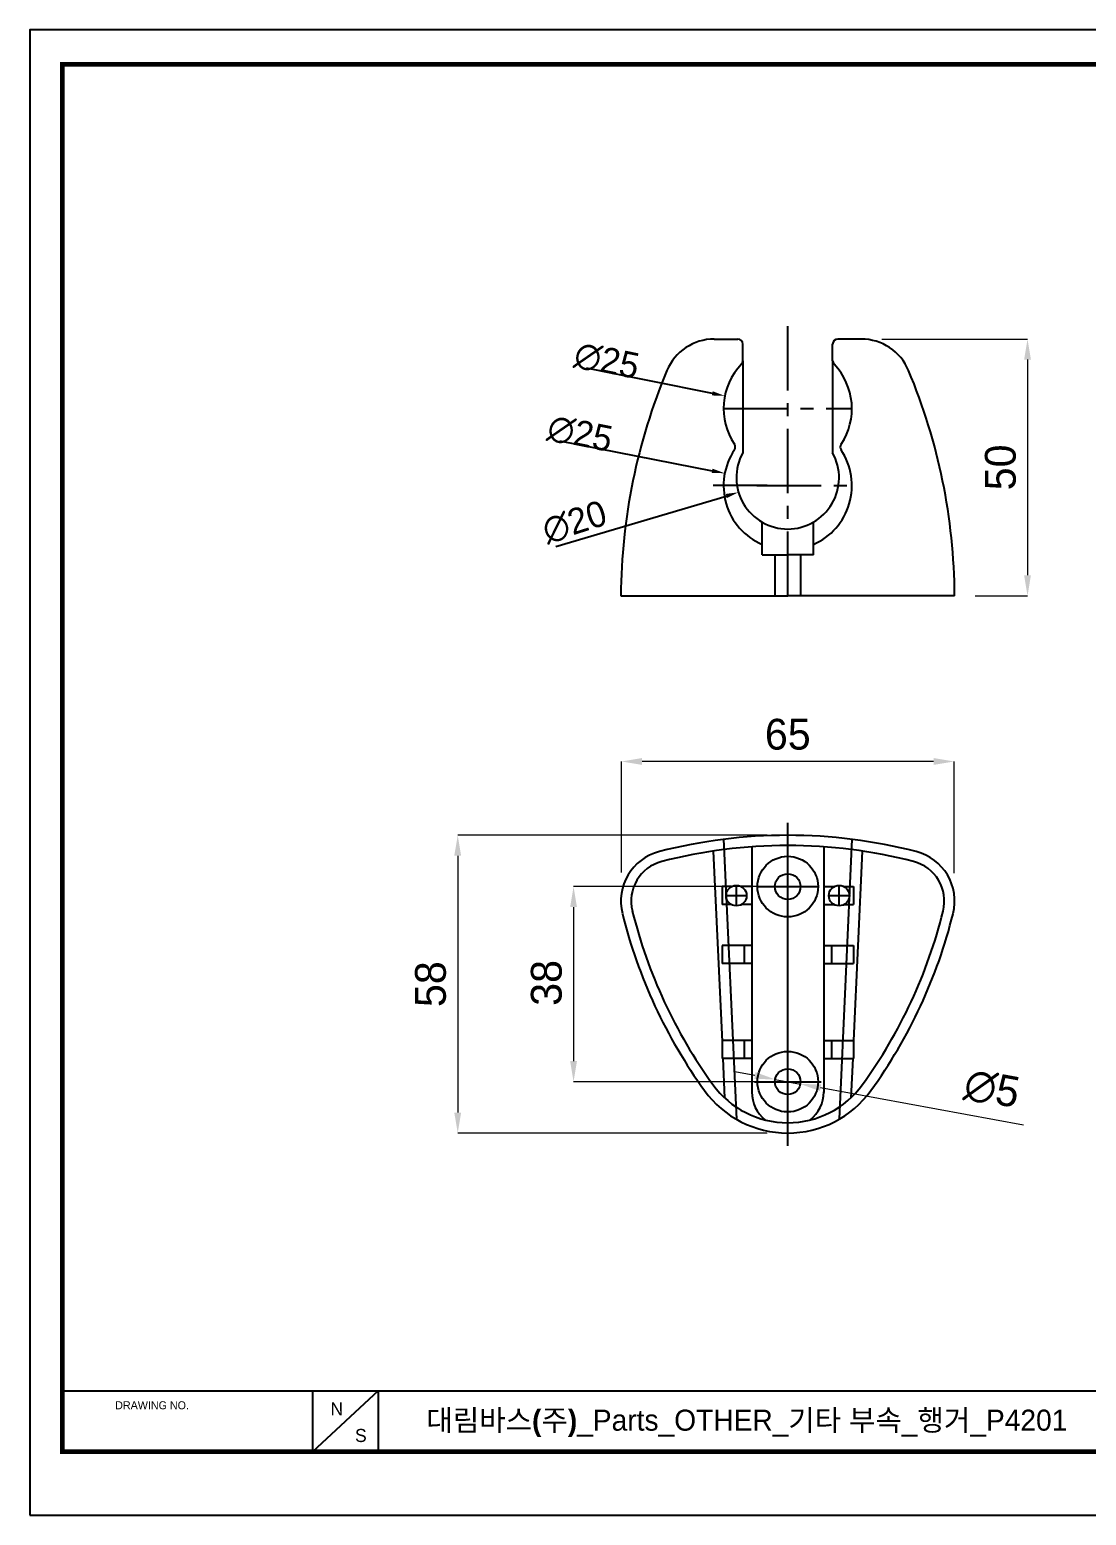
# Model space of a CAD drawing. Extents: x 0 to 395, y 0 to 289.
# Drawn here: x 0 to 205.8, y 0 to 289.4 of the extents above; entities that cross this region are included whole.
import ezdxf

# ---------------------------------------------------------------- set-up
doc = ezdxf.new("R2010")
doc.units = 0
doc.header["$LTSCALE"] = 10
doc.header["$MEASUREMENT"] = 0
doc.header["$PDMODE"] = 3
doc.header["$PDSIZE"] = -10
doc.linetypes.add('CENTER', pattern=[2, 1.25, -0.25, 0.25, -0.25])
doc.layers.get('0').update_dxf_attribs({"linetype": 'CONTINUOUS'})
doc.layers.get('DEFPOINTS').update_dxf_attribs({"linetype": 'CONTINUOUS'})
doc.layers.add('1', color=7, linetype='CONTINUOUS')
doc.layers.add('2', color=2, linetype='CONTINUOUS')
doc.styles.add('Daelim Dimension', font='')
doc.styles.get('Daelim Dimension').set_extended_font_data('나눔고딕')
doc.dimstyles.new('DEFAULT', dxfattribs={"dimscale": 2, "dimtxt": 2, "dimasz": 2, "dimexe": 0, "dimexo": 2, "dimgap": 1, "dimtad": 1, "dimdec": 0, "dimzin": 9, "dimdsep": 46, "dimtxsty": 'Daelim Dimension', "dimcen": 0.5, "dimclrd": 5, "dimclre": 5, "dimclrt": 256, "dimadec": 1, "dimazin": 0, "dimtfac": 1, "dimtdec": 0, "dimtix": 1, "dimtmove": 0, "dimatfit": 3, "dimfxl": 1, "dimtolj": 1, "dimtzin": 1, "dimlwd": 9, "dimlwe": 9, "dimarcsym": 0})

# ---------------------------------------------------------------- blocks, each defined once
blk = doc.blocks.new('*D1')
at = {"color": 5, "lineweight": 9, "ltscale": 0.5, "transparency": 16777216}
for p, q in [((165.93, 229.12), (194.32, 229.12)), ((194.32, 225.12), (194.32, 183.12)), ((184.12, 179.12), (194.32, 179.12))]:
    blk.add_line(p, q, dxfattribs=at)
at = {"color": 5, "ltscale": 0.5, "transparency": 16777216}
for points in [[(193.65, 225.12), (194.98, 225.12), (194.32, 229.12)], [(193.65, 183.12), (194.98, 183.12), (194.32, 179.12)]]:
    blk.add_solid(points, dxfattribs=at)
at = {"layer": 'DEFPOINTS', "color": 0, "ltscale": 0.5, "transparency": 16777216}
for p in [(161.93, 229.12), (180.12, 179.12), (194.32, 179.12)]:
    blk.add_point(p, dxfattribs=at)
at = {"color": 7, "ltscale": 0.5, "transparency": 16777216, "insert": (189.06, 204.12), "char_height": 6, "attachment_point": 5, "rotation": 90, "style": 'Daelim Dimension'}
blk.add_mtext('\\A1;50', dxfattribs=at)
blk = doc.blocks.new('*D2')
at = {"color": 5, "lineweight": 9, "ltscale": 0.5, "transparency": 16777216}
for p, q in [((141.23, 85.64), (137.3, 86.37)), ((145.17, 84.92), (150.08, 84.01)), ((193.53, 75.99), (154.02, 83.29))]:
    blk.add_line(p, q, dxfattribs=at)
at = {"color": 5, "ltscale": 0.5, "transparency": 16777216}
for points in [[(141.35, 86.3), (141.11, 84.99), (145.17, 84.92)], [(154.14, 83.94), (153.89, 82.63), (150.08, 84.01)]]:
    blk.add_solid(points, dxfattribs=at)
at = {"layer": 'DEFPOINTS', "color": 0, "ltscale": 0.5, "transparency": 16777216}
for p in [(145.17, 84.92), (150.08, 84.01)]:
    blk.add_point(p, dxfattribs=at)
at = {"color": 7, "ltscale": 0.5, "transparency": 16777216, "insert": (187.38, 83.06), "char_height": 6, "attachment_point": 5, "rotation": 349.5452, "style": 'Daelim Dimension'}
blk.add_mtext('\\A1;∅5', dxfattribs=at)
blk = doc.blocks.new('*D3')
at = {"color": 5, "lineweight": 9, "ltscale": 0.5, "transparency": 16777216}
for p, q in [((143.62, 122.46), (105.91, 122.46)), ((105.91, 118.46), (105.91, 88.46)), ((143.62, 84.46), (105.91, 84.46))]:
    blk.add_line(p, q, dxfattribs=at)
at = {"color": 5, "ltscale": 0.5, "transparency": 16777216}
for points in [[(105.25, 118.46), (106.58, 118.46), (105.91, 122.46)], [(105.25, 88.46), (106.58, 88.46), (105.91, 84.46)]]:
    blk.add_solid(points, dxfattribs=at)
at = {"layer": 'DEFPOINTS', "color": 0, "ltscale": 0.5, "transparency": 16777216}
for p in [(147.62, 122.46), (105.91, 84.46), (147.62, 84.46)]:
    blk.add_point(p, dxfattribs=at)
at = {"color": 7, "ltscale": 0.5, "transparency": 16777216, "insert": (100.64, 103.7), "char_height": 6, "attachment_point": 5, "rotation": 90, "style": 'Daelim Dimension'}
blk.add_mtext('\\A1;38', dxfattribs=at)
blk = doc.blocks.new('*D0')
at = {"color": 5, "linetype": 'ByBlock', "lineweight": 9, "ltscale": 0.5, "transparency": 16777216}
for p, q in [((115.25, 125.22), (115.25, 146.84)), ((176.01, 146.84), (119.25, 146.84)), ((180.01, 125.1), (180.01, 146.84))]:
    blk.add_line(p, q, dxfattribs=at)
at = {"color": 5, "ltscale": 0.5, "transparency": 16777216}
for points in [[(119.25, 147.51), (119.25, 146.17), (115.25, 146.84)], [(176.01, 147.51), (176.01, 146.17), (180.01, 146.84)]]:
    blk.add_solid(points, dxfattribs=at)
at = {"layer": 'DEFPOINTS', "color": 0, "ltscale": 0.5, "transparency": 16777216}
for p in [(115.25, 146.84), (115.25, 121.22), (180.01, 121.1)]:
    blk.add_point(p, dxfattribs=at)
at = {"color": 7, "ltscale": 0.5, "transparency": 16777216, "insert": (147.63, 152.11), "char_height": 6, "attachment_point": 5, "style": 'Daelim Dimension'}
blk.add_mtext('\\A1;65', dxfattribs=at)
blk = doc.blocks.new('*D4')
at = {"color": 5, "linetype": 'ByBlock', "lineweight": 9, "ltscale": 0.5, "transparency": 16777216}
for p, q in [((143.62, 132.46), (83.35, 132.46)), ((83.35, 128.46), (83.35, 78.46)), ((143.62, 74.46), (83.35, 74.46))]:
    blk.add_line(p, q, dxfattribs=at)
at = {"color": 5, "ltscale": 0.5, "transparency": 16777216}
for points in [[(82.68, 128.46), (84.02, 128.46), (83.35, 132.46)], [(82.68, 78.46), (84.02, 78.46), (83.35, 74.46)]]:
    blk.add_solid(points, dxfattribs=at)
at = {"layer": 'DEFPOINTS', "color": 0, "ltscale": 0.5, "transparency": 16777216}
for p in [(147.62, 132.46), (83.35, 74.46), (147.62, 74.46)]:
    blk.add_point(p, dxfattribs=at)
at = {"color": 7, "ltscale": 0.5, "transparency": 16777216, "insert": (78.08, 103.46), "char_height": 6, "attachment_point": 5, "rotation": 90, "style": 'Daelim Dimension'}
blk.add_mtext('\\A1;58', dxfattribs=at)

msp = doc.modelspace()

# ---------------------------------------------------------------- linework, layer by layer
for p, q in [((133.32, 229.12), (137.87, 229.12)), ((161.93, 229.12), (157.37, 229.12)), ((138.87, 224.91), (138.87, 228.12)), ((156.37, 224.91), (156.37, 228.12)), ((138.87, 224.91), (138.87, 206.96)), ((156.37, 224.91), (156.37, 206.96)), ((142.62, 187.12), (142.62, 193.45)), ((152.62, 187.12), (152.62, 193.45)), ((142.62, 187.12), (147.62, 187.12)), ((152.62, 187.12), (147.62, 187.12)), ((115.12, 179.12), (147.62, 179.12)), ((180.12, 179.12), (147.62, 179.12)), ((133.12, 129.39), (134.82, 92.3)), ((140.62, 130.21), (140.62, 82.34)), ((154.62, 130.21), (154.62, 82.34)), ((162.12, 129.39), (160.43, 92.46)), ((134.82, 122.46), (134.82, 118.96)), ((136.66, 122.46), (134.82, 122.46)), ((140.62, 122.46), (138.59, 122.46)), ((154.62, 122.46), (156.66, 122.46)), ((158.59, 122.46), (160.42, 122.46)), ((160.42, 122.46), (160.42, 118.96)), ((136.66, 118.96), (134.82, 118.96)), ((140.62, 118.96), (138.59, 118.96)), ((154.62, 118.96), (156.66, 118.96)), ((158.59, 118.96), (160.42, 118.96)), ((140.62, 110.96), (134.82, 110.96)), ((134.82, 110.96), (134.82, 107.46)), ((139.12, 110.96), (139.12, 107.46)), ((154.62, 110.96), (160.42, 110.96)), ((156.12, 110.96), (156.12, 107.46)), ((160.42, 110.96), (160.42, 107.46)), ((140.62, 107.46), (134.82, 107.46)), ((154.62, 107.46), (160.42, 107.46)), ((134.82, 92.46), (134.82, 88.96)), ((140.62, 92.46), (134.82, 92.46)), ((139.12, 92.46), (139.12, 88.96)), ((154.62, 92.46), (160.42, 92.46)), ((156.12, 92.46), (156.12, 88.96)), ((160.42, 92.46), (160.42, 88.96)), ((140.62, 88.96), (134.82, 88.96)), ((134.98, 88.96), (135.33, 81.32)), ((154.62, 88.96), (160.42, 88.96)), ((160.27, 88.96), (159.92, 81.32))]:
    msp.add_line(p, q)
at = {"color": 5, "ltscale": 0.5}
for p, q in [((108.37, 223.53), (132.92, 218.55)), ((103.17, 209.29), (132.9, 203.46)), ((102.43, 188.69), (135.64, 198.55))]:
    msp.add_line(p, q, dxfattribs=at)
at = {"color": 5}
msp.add_line((6.35, 24.25), (324.36, 24.25), dxfattribs=at)
at = {"color": 5, "ltscale": 40}
for p, q in [((55.1, 24.25), (55.1, 12.35)), ((55.1, 24.25), (55.1, 12.35)), ((67.83, 24.25), (55.1, 12.35)), ((67.83, 24.25), (55.1, 12.35)), ((67.83, 24.25), (67.83, 12.35)), ((67.83, 24.25), (67.83, 12.35))]:
    msp.add_line(p, q, dxfattribs=at)
at = {"ltscale": 0.5}
msp.add_lwpolyline([(0, 0), (394.94, 0), (394.94, 289.38), (0, 289.38)], close=True, dxfattribs=at)
at = {"color": 5, "linetype": 'ByBlock', "lineweight": 200, "const_width": 0.91}
msp.add_lwpolyline([(6.35, 12.39), (388.55, 12.39), (388.55, 282.66), (6.35, 282.66)], close=True, dxfattribs=at)
for centre, radius in [((147.62, 122.46), 5.9), ((147.62, 122.46), 2.5), ((137.62, 120.71), 2), ((157.62, 120.71), 2), ((147.62, 84.46), 5.9), ((147.62, 84.46), 2.5)]:
    msp.add_circle(centre, radius)
for centre, radius, start, end in [((133.32, 219.12), 10, 90, 157.247), ((137.87, 228.12), 1, 0, 90), ((157.37, 228.12), 1, 90, 180), ((161.93, 219.12), 10, 22.753, 90), ((230.5, 178.36), 115.38, 157.247, 179.6244), ((147.62, 215.57), 12.5, 136.2383, 213.749), ((137.87, 224.91), 1, 316.2383, 0), ((157.37, 224.91), 1, 180, 223.7617), ((147.62, 215.57), 12.5, 326.251, 43.7617), ((64.75, 178.36), 115.38, 0.3756, 22.753), ((136.4, 208.07), 1, 326.251, 33.749), ((158.85, 208.07), 1, 146.251, 213.749), ((147.62, 200.57), 12.5, 146.251, 246.4218), ((147.62, 202.12), 10, 151.045, 270), ((147.62, 202.12), 10, 270, 28.955), ((147.62, 200.57), 12.5, 293.5782, 33.749), ((147.62, 32.46), 100, 90, 104.4775), ((147.62, 32.46), 98, 90, 104.4775), ((147.62, 32.46), 100, 75.5225, 90), ((147.62, 32.46), 98, 75.5225, 90), ((125.12, 119.61), 10, 104.4775, 193.9625), ((125.12, 119.61), 8, 104.4775, 193.9625), ((170.12, 119.61), 8, 346.0375, 75.5225), ((170.12, 119.61), 10, 346.0375, 75.5225), ((212.46, 141.32), 100, 193.9625, 215.8541), ((212.46, 141.32), 98, 193.9625, 215.8541), ((82.78, 141.32), 98, 324.1459, 346.0375), ((82.78, 141.32), 100, 324.1459, 346.0375), ((147.62, 94.46), 18, 215.8541, 270), ((147.62, 94.46), 18, 270, 324.1459), ((147.62, 94.46), 20, 215.8541, 270), ((147.62, 82.46), 7, 180, 231.2196), ((147.62, 94.46), 20, 270, 324.1459), ((147.62, 82.46), 7, 308.7804, 0)]:
    msp.add_arc(centre, radius, start, end)
at = {"color": 5, "ltscale": 0.5}
for points in [[(133.01, 218.96), (132.84, 218.14), (135.37, 218.05)], [(132.98, 203.87), (132.82, 203.05), (135.36, 202.98)], [(135.52, 198.95), (135.76, 198.16), (138.04, 199.27)]]:
    msp.add_solid(points, dxfattribs=at)
at = {"layer": '1'}
for p, q in [((147.62, 71.94), (147.62, 134.88)), ((137.62, 118.71), (137.62, 122.71)), ((141.62, 122.46), (153.62, 122.46)), ((157.62, 118.71), (157.62, 122.71)), ((135.62, 120.71), (139.62, 120.71)), ((155.62, 120.71), (159.62, 120.71)), ((141.12, 84.46), (154.12, 84.46))]:
    msp.add_line(p, q, dxfattribs=at)
at = {"layer": '2', "linetype": 'CENTER'}
for p, q in [((147.62, 179.12), (147.62, 232.07)), ((135.12, 215.57), (160.12, 215.57)), ((141.62, 200.57), (161.62, 200.57))]:
    msp.add_line(p, q, dxfattribs=at)
at = {"layer": '2'}
for p, q in [((143.62, 200.57), (133.12, 200.57)), ((145.12, 187.12), (145.12, 179.12)), ((150.12, 187.12), (150.12, 179.12)), ((135.12, 131.68), (137.62, 77.14)), ((160.12, 131.68), (157.62, 77.14))]:
    msp.add_line(p, q, dxfattribs=at)
at = {"layer": 'DEFPOINTS', "color": 0, "linetype": 'ByBlock'}
msp.add_point((119.96, 211.44), dxfattribs=at)

# ---------------------------------------------------------------- texts
at = {"color": 5, "ltscale": 40, "style": 'Daelim Dimension'}
msp.add_text('DRAWING NO.', height=1.5585, dxfattribs=at).set_placement((16.65, 20.65))
at = {"color": 0, "ltscale": 0.5, "char_height": 5, "attachment_point": 5, "style": 'Daelim Dimension'}
for s, insert, rotation in [('∅25', (112.37, 224.88), 348.5419), ('∅25', (107.16, 210.67), 348.5419), ('∅20', (106.1, 193.44), 17.6959)]:
    msp.add_mtext(s, dxfattribs=dict(at, insert=insert, rotation=rotation))
at = {"char_height": 2.55, "width": 3.5595, "attachment_point": 1, "style": 'Daelim Dimension'}
for s, insert in [('N', (58.56, 22.02)), ('S', (63.35, 16.82))]:
    msp.add_mtext(s, dxfattribs=dict(at, insert=insert))
at = {"color": 2, "insert": (77.25, 20.58), "char_height": 4.099, "width": 181.4463, "attachment_point": 1, "style": 'Daelim Dimension'}
msp.add_mtext('{\\fPretendard Variable SemiBold|b0|i0|c129|p2;대림바스(주)}_Parts_OTHER_기타 부속_행거_P4201', dxfattribs=at)

# ---------------------------------------------------------------- dimensions: what is measured, and where the dimension line sits
at = {"color": 5, "ltscale": 0.5}
for base, p1, p2, override, picture, middle in [((194.32, 179.12), (161.93, 229.12), (180.12, 179.12), {"dimtxt": 3, "dimclrd": 5, "dimclre": 5, "dimclrt": 7}, '*D1', (189.06, 204.12)), ((83.35, 74.46), (147.62, 132.46), (147.62, 74.46), {"dimtxt": 3, "dimdec": 0, "dimclrd": 5, "dimclre": 5, "dimclrt": 7, "dimfxl": 1.25, "dimarcsym": 1}, '*D4', (78.08, 103.46))]:
    dim = msp.add_linear_dim(base=base, p1=p1, p2=p2, angle=90, dimstyle='DEFAULT', override=override, dxfattribs=at)
    dim.commit()
    dim.dimension.update_dxf_attribs({"geometry": picture, "text_midpoint": middle})
dim = msp.add_linear_dim(base=(115.25, 146.84), p1=(180.01, 121.1), p2=(115.25, 121.22), dimstyle='DEFAULT', override={"dimtxt": 3, "dimdec": 0, "dimclrd": 5, "dimclre": 5, "dimclrt": 7, "dimfxl": 1.25, "dimarcsym": 1}, dxfattribs=at)
dim.commit()
dim.dimension.update_dxf_attribs({"geometry": '*D0', "text_midpoint": (147.63, 152.11)})
dim = msp.add_linear_dim(base=(105.91, 84.46), p1=(147.62, 122.46), p2=(147.62, 84.46), angle=90, dimstyle='DEFAULT', override={"dimtxt": 3, "dimclrd": 5, "dimclre": 5, "dimclrt": 7}, dxfattribs=at)
dim.commit()
dim.dimension.update_dxf_attribs({"geometry": '*D3', "text_midpoint": (105.91, 103.7), "dimtype": 128})
dim = msp.add_diameter_dim_2p(p1=(145.17, 84.92), p2=(150.08, 84.01), dimstyle='DEFAULT', override={"dimtxt": 3, "dimclrd": 5, "dimclre": 5, "dimclrt": 7}, dxfattribs=at)
dim.commit()
dim.dimension.update_dxf_attribs({"geometry": '*D2', "text_midpoint": (186.32, 77.32), "dimtype": 131})

doc.saveas('drawing.dxf')
